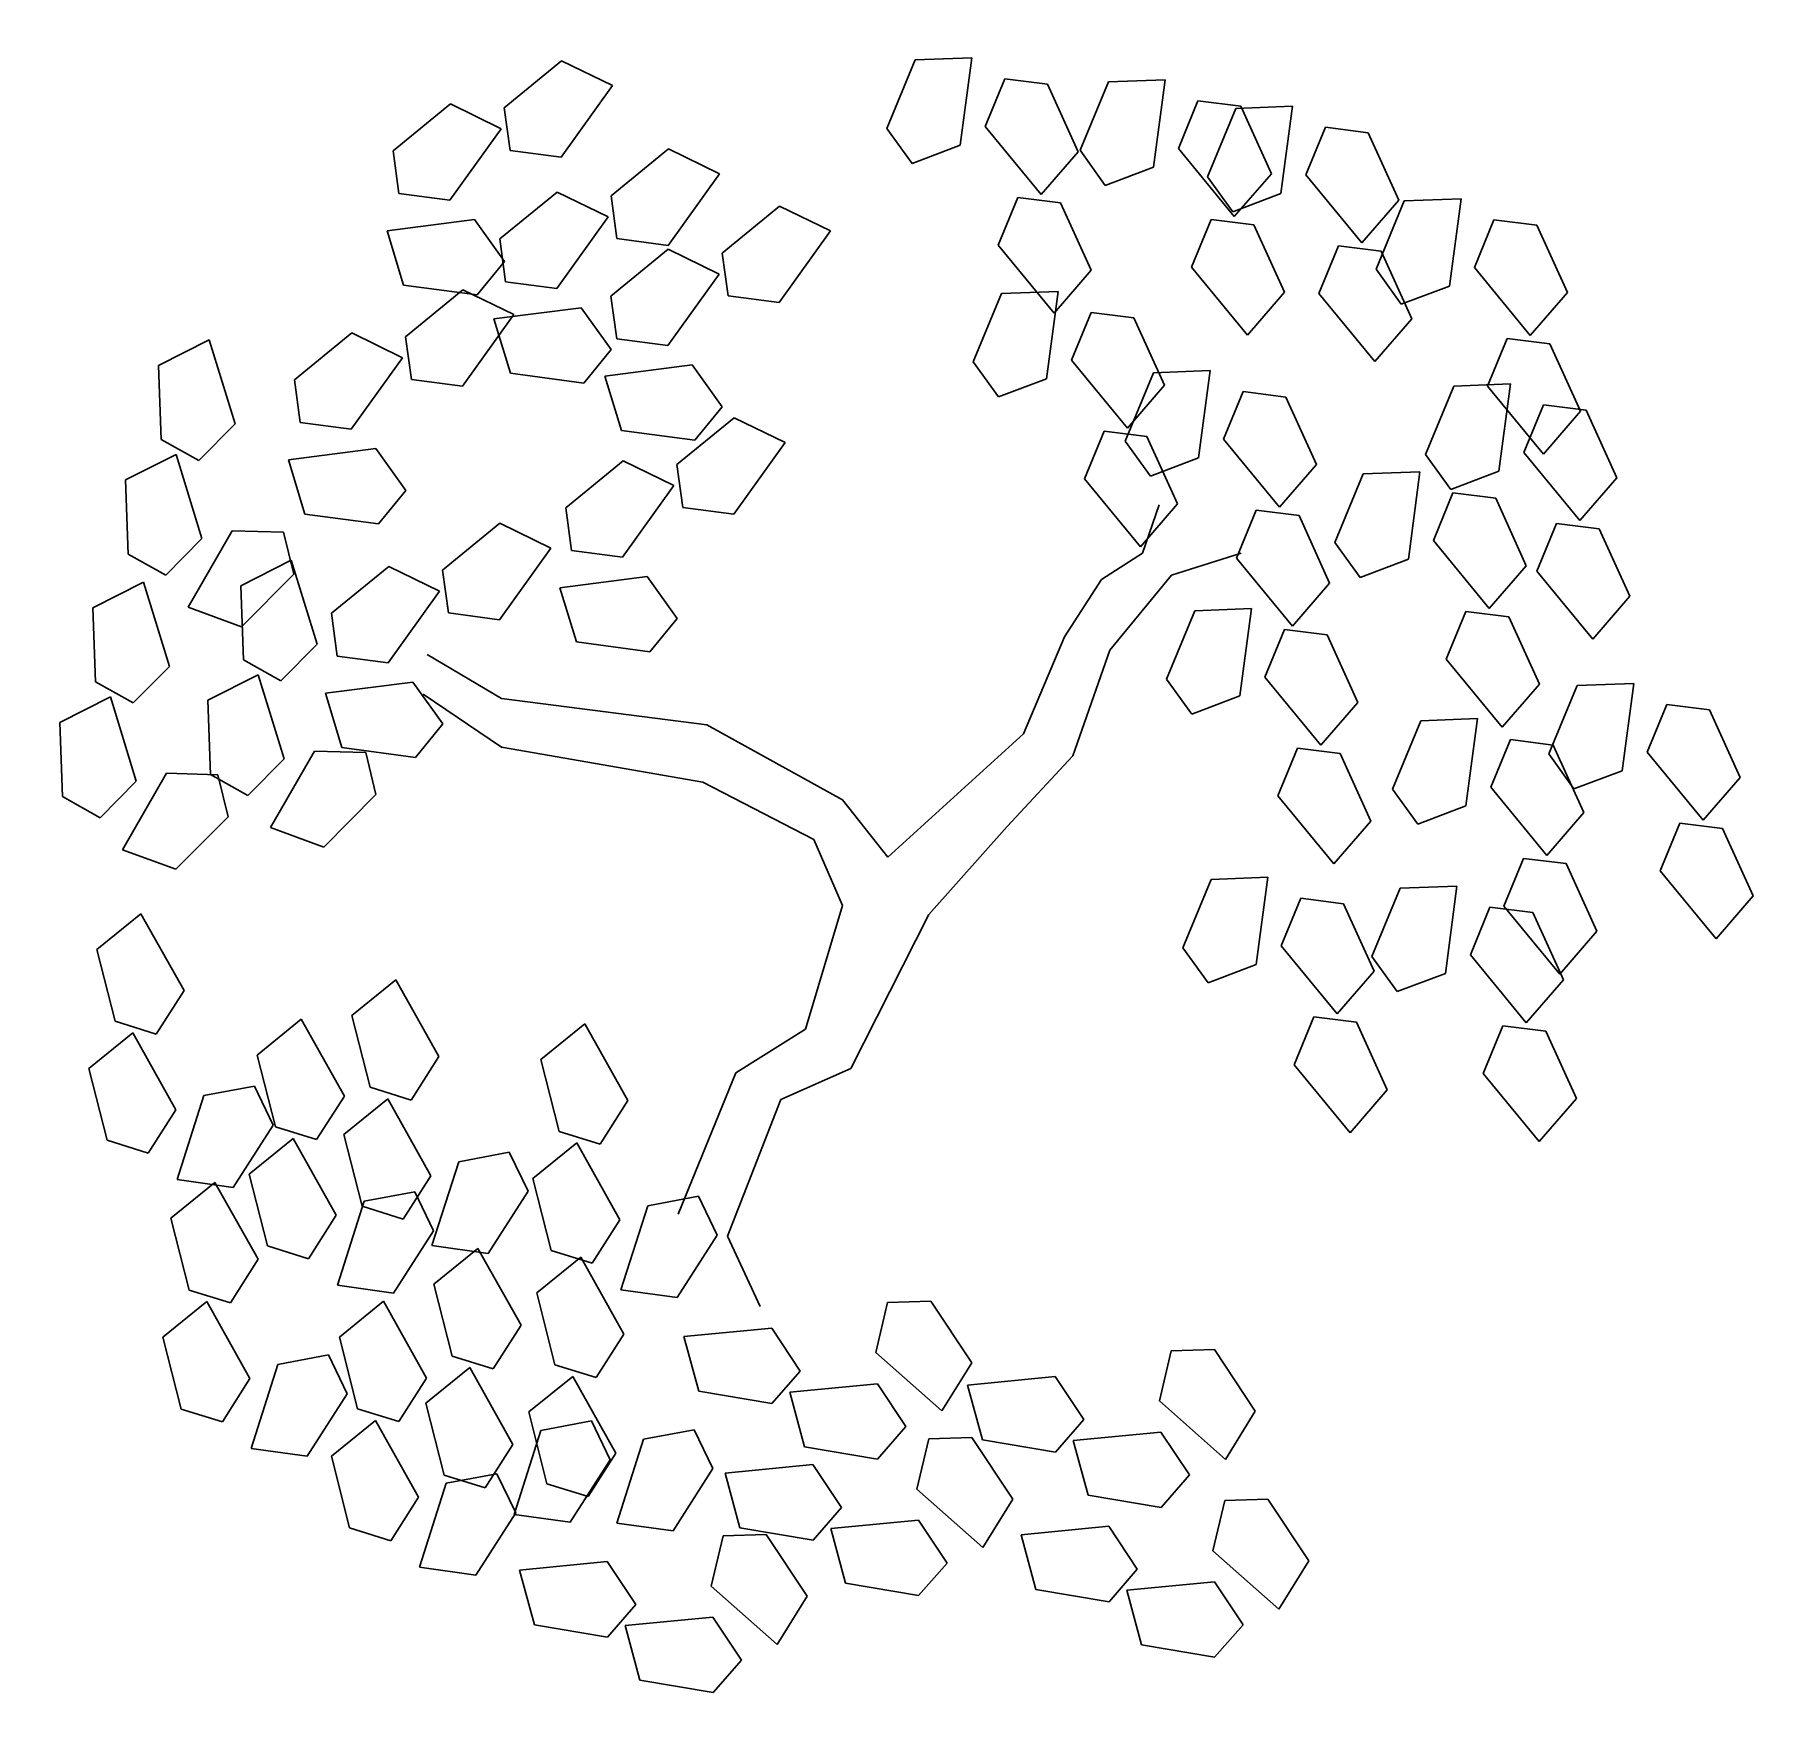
# Model space of a CAD drawing. Extents: x 4.47 to 5.7, y 4.07 to 5.28.
import ezdxf

# ---------------------------------------------------------------- set-up
doc = ezdxf.new("R2010")
doc.units = 0
doc.layers.get('0').update_dxf_attribs({"linetype": 'CONTINUOUS'})

# ---------------------------------------------------------------- blocks, each defined once
blk = doc.blocks.new('L', base_point=(1.3683, 0.5913))
for p, q in [((1.2809, 0.65), (1.3117, 0.675)), ((1.3117, 0.675), (1.3419, 0.6213)), ((1.2937, 0.5998), (1.2809, 0.65)), ((1.3419, 0.6213), (1.3225, 0.5909)), ((1.3225, 0.5909), (1.2937, 0.5998)), ((1.2753, 0.5668), (1.3061, 0.5917)), ((1.3061, 0.5917), (1.3362, 0.538)), ((1.2881, 0.5166), (1.2753, 0.5668)), ((1.337, 0.4891), (1.3557, 0.5478)), ((1.3557, 0.5478), (1.3911, 0.5544)), ((1.3911, 0.5544), (1.4042, 0.5272)), ((1.3362, 0.538), (1.3169, 0.5076)), ((1.4042, 0.5272), (1.3763, 0.4836)), ((1.3169, 0.5076), (1.2881, 0.5166)), ((1.3763, 0.4836), (1.337, 0.4891))]:
    blk.add_line(p, q)

msp = doc.modelspace()

# ---------------------------------------------------------------- linework, layer by layer
for p, q in [((5.2553, 4.9073), (5.267, 4.9417)), ((5.2261, 4.8886), (5.2553, 4.9073)), ((5.2758, 4.8917), (5.3254, 4.9073)), ((5.1998, 4.8479), (5.2261, 4.8886)), ((5.232, 4.8384), (5.2758, 4.8917)), ((5.1706, 4.779), (5.1998, 4.8479)), ((5.2057, 4.7634), (5.232, 4.8384)), ((4.7997, 4.804), (4.7471, 4.8354)), ((4.7997, 4.7696), (4.7442, 4.8072)), ((4.9457, 4.7853), (4.7997, 4.804)), ((5.0421, 4.7321), (4.9457, 4.7853)), ((5.0742, 4.6914), (5.1706, 4.779)), ((4.9428, 4.7446), (4.7997, 4.7696)), ((5.159, 4.7133), (5.2057, 4.7634)), ((5.0217, 4.7039), (4.9428, 4.7446)), ((5.0742, 4.6914), (5.0421, 4.7321)), ((5.0421, 4.657), (5.0217, 4.7039)), ((5.1035, 4.6507), (5.159, 4.7133)), ((5.0421, 4.657), (5.0158, 4.5693)), ((5.1035, 4.6507), (5.0479, 4.5412)), ((5.0158, 4.5693), (4.9662, 4.5381)), ((4.9662, 4.5381), (4.9253, 4.4379)), ((5.0479, 4.5412), (4.9983, 4.5193)), ((4.9983, 4.5193), (4.9603, 4.4223)), ((4.9603, 4.4223), (4.9837, 4.3722))]:
    msp.add_line(p, q)

# ---------------------------------------------------------------- block references
at = {"xscale": 1.0159998984, "yscale": 1.0159998984, "zscale": 1.0159998984}
for p, rotation in [((4.826, 5.1514), 295.0165150851705), ((5.1209, 5.1514), 190.1248425347958), ((5.2582, 5.1358), 190.1248425347958), ((5.3487, 5.117), 190.1248425347958), ((4.9019, 5.0888), 295.0165150851705), ((5.4685, 5.0513), 190.1248425347958), ((4.9808, 5.0482), 295.0165150851705), ((4.7559, 4.9887), 295.0165150851705), ((5.1823, 4.9855), 190.1248425347958), ((4.6303, 4.9637), 347.8021081598379), ((5.2903, 4.9292), 190.1248425347958), ((5.5036, 4.9198), 190.1248425347958), ((4.9487, 4.8979), 295.0165150851705), ((5.4393, 4.8573), 190.1248425347958), ((4.7822, 4.8229), 295.0165150851705), ((4.6887, 4.8072), 347.8021081598379), ((4.5836, 4.7915), 347.8021081598379), ((5.3196, 4.7602), 190.1248425347958), ((5.5912, 4.707), 190.1248425347958), ((5.4802, 4.682), 190.1248425347958), ((5.3312, 4.5693), 190.1248425347958), ((5.4656, 4.5631), 190.1248425347958), ((5.0305, 4.3691), 66.16076666471405), ((5.232, 4.3347), 66.16076666471405), ((5.0597, 4.2721), 66.16076666471405), ((5.27, 4.2283), 66.16076666471405), ((4.9136, 4.2032), 66.16076666471405)]:
    msp.add_blockref('L', p, dxfattribs=dict(at, rotation=rotation))
for p in [(4.6011, 4.5662), (4.7822, 4.5193), (4.715, 4.4912), (4.9165, 4.488), (4.6537, 4.3753), (4.8405, 4.3284), (4.9136, 4.3222), (4.7734, 4.2909)]:
    msp.add_blockref('L', p, dxfattribs=at)

doc.saveas('drawing.dxf')
